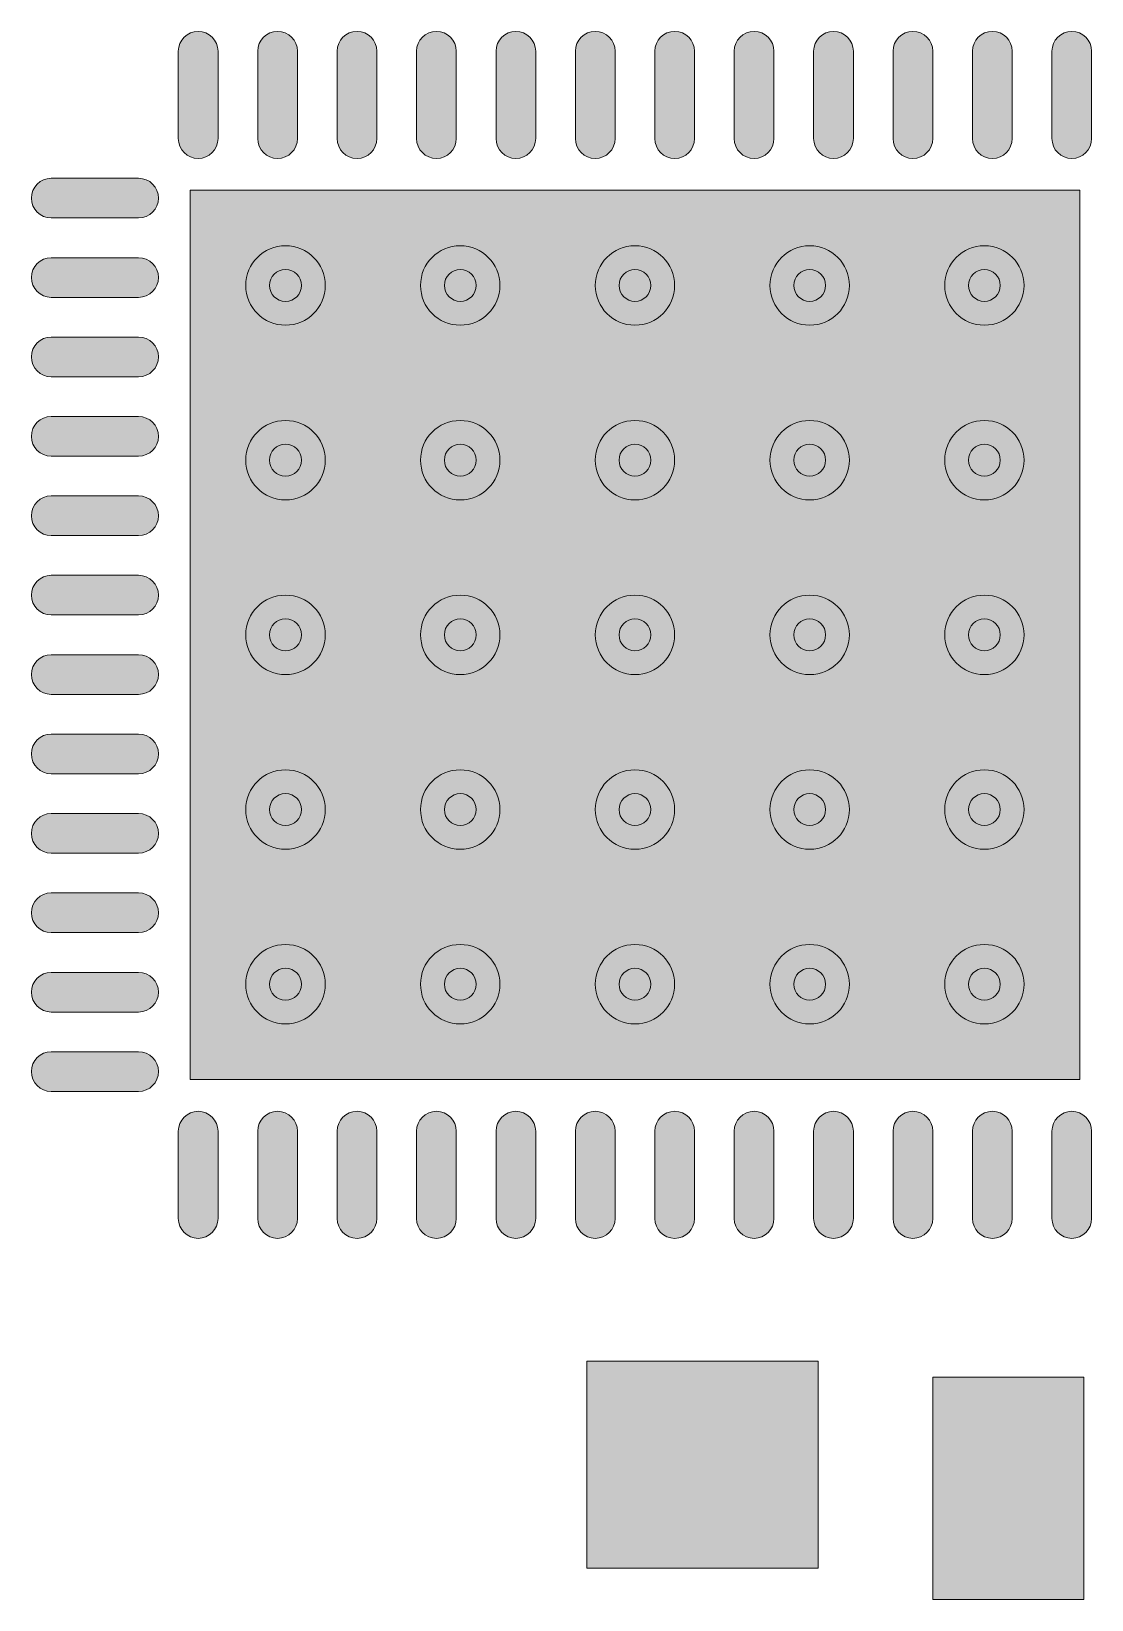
# Model space of a CAD drawing. Header units: millimetres. Extents: x 330.5 to 347.8, y 183.3 to 198.
# Drawn here: x 338.628 to 340.982, y 187.807 to 191.29 of the extents above; entities that cross this region are included whole.
import ezdxf

# ---------------------------------------------------------------- set-up
doc = ezdxf.new("R2010")
doc.units = ezdxf.units.MM
doc.header["$MEASUREMENT"] = 0
doc.layers.get('0').update_dxf_attribs({"lineweight": 0})

msp = doc.modelspace()

# ---------------------------------------------------------------- hatches: boundary and pattern name
at = {"true_color": 0x000000, "transparency": 33554687}
h = msp.add_hatch(color=18, dxfattribs=at)
edge = h.paths.add_edge_path()
edge.add_spline(control_points=[(338.954, 191.0521), (338.954, 191.0277), (338.9737, 191.008), (338.9981, 191.008), (339.0224, 191.008), (339.0422, 191.0277), (339.0422, 191.0521), (339.0422, 191.0521), (339.0422, 191.2461), (339.0422, 191.2461), (339.0422, 191.2705), (339.0224, 191.2902), (338.9981, 191.2902), (338.9737, 191.2902), (338.954, 191.2705), (338.954, 191.2461), (338.954, 191.2461), (338.954, 191.0521), (338.954, 191.0521)], knot_values=[0, 0, 0, 0, 1, 1, 1, 2, 2, 2, 3, 3, 3, 4, 4, 4, 5, 5, 5, 6, 6, 6, 6], degree=3, periodic=0)
h = msp.add_hatch(color=18, dxfattribs=at)
edge = h.paths.add_edge_path()
edge.add_spline(control_points=[(339.1304, 191.0521), (339.1304, 191.0277), (339.1501, 191.008), (339.1745, 191.008), (339.1988, 191.008), (339.2186, 191.0277), (339.2186, 191.0521), (339.2186, 191.0521), (339.2186, 191.2461), (339.2186, 191.2461), (339.2186, 191.2705), (339.1988, 191.2902), (339.1745, 191.2902), (339.1501, 191.2902), (339.1304, 191.2705), (339.1304, 191.2461), (339.1304, 191.2461), (339.1304, 191.0521), (339.1304, 191.0521)], knot_values=[0, 0, 0, 0, 1, 1, 1, 2, 2, 2, 3, 3, 3, 4, 4, 4, 5, 5, 5, 6, 6, 6, 6], degree=3, periodic=0)
h = msp.add_hatch(color=18, dxfattribs=at)
edge = h.paths.add_edge_path()
edge.add_spline(control_points=[(339.3068, 191.0521), (339.3068, 191.0277), (339.3265, 191.008), (339.3509, 191.008), (339.3752, 191.008), (339.395, 191.0277), (339.395, 191.0521), (339.395, 191.0521), (339.395, 191.2461), (339.395, 191.2461), (339.395, 191.2705), (339.3752, 191.2902), (339.3509, 191.2902), (339.3265, 191.2902), (339.3068, 191.2705), (339.3068, 191.2461), (339.3068, 191.2461), (339.3068, 191.0521), (339.3068, 191.0521)], knot_values=[0, 0, 0, 0, 1, 1, 1, 2, 2, 2, 3, 3, 3, 4, 4, 4, 5, 5, 5, 6, 6, 6, 6], degree=3, periodic=0)
h = msp.add_hatch(color=18, dxfattribs=at)
edge = h.paths.add_edge_path()
edge.add_spline(control_points=[(339.4832, 191.0521), (339.4832, 191.0277), (339.5029, 191.008), (339.5273, 191.008), (339.5516, 191.008), (339.5714, 191.0277), (339.5714, 191.0521), (339.5714, 191.0521), (339.5714, 191.2461), (339.5714, 191.2461), (339.5714, 191.2705), (339.5516, 191.2902), (339.5273, 191.2902), (339.5029, 191.2902), (339.4832, 191.2705), (339.4832, 191.2461), (339.4832, 191.2461), (339.4832, 191.0521), (339.4832, 191.0521)], knot_values=[0, 0, 0, 0, 1, 1, 1, 2, 2, 2, 3, 3, 3, 4, 4, 4, 5, 5, 5, 6, 6, 6, 6], degree=3, periodic=0)
h = msp.add_hatch(color=18, dxfattribs=at)
edge = h.paths.add_edge_path()
edge.add_spline(control_points=[(339.6596, 191.0521), (339.6596, 191.0277), (339.6793, 191.008), (339.7036, 191.008), (339.728, 191.008), (339.7477, 191.0277), (339.7477, 191.0521), (339.7477, 191.0521), (339.7477, 191.2461), (339.7477, 191.2461), (339.7477, 191.2705), (339.728, 191.2902), (339.7036, 191.2902), (339.6793, 191.2902), (339.6596, 191.2705), (339.6596, 191.2461), (339.6596, 191.2461), (339.6596, 191.0521), (339.6596, 191.0521)], knot_values=[0, 0, 0, 0, 1, 1, 1, 2, 2, 2, 3, 3, 3, 4, 4, 4, 5, 5, 5, 6, 6, 6, 6], degree=3, periodic=0)
h = msp.add_hatch(color=18, dxfattribs=at)
edge = h.paths.add_edge_path()
edge.add_spline(control_points=[(339.8359, 191.0521), (339.8359, 191.0277), (339.8557, 191.008), (339.88, 191.008), (339.9044, 191.008), (339.9241, 191.0277), (339.9241, 191.0521), (339.9241, 191.0521), (339.9241, 191.2461), (339.9241, 191.2461), (339.9241, 191.2705), (339.9044, 191.2902), (339.88, 191.2902), (339.8557, 191.2902), (339.8359, 191.2705), (339.8359, 191.2461), (339.8359, 191.2461), (339.8359, 191.0521), (339.8359, 191.0521)], knot_values=[0, 0, 0, 0, 1, 1, 1, 2, 2, 2, 3, 3, 3, 4, 4, 4, 5, 5, 5, 6, 6, 6, 6], degree=3, periodic=0)
h = msp.add_hatch(color=18, dxfattribs=at)
edge = h.paths.add_edge_path()
edge.add_spline(control_points=[(340.0123, 191.0521), (340.0123, 191.0277), (340.0321, 191.008), (340.0564, 191.008), (340.0808, 191.008), (340.1005, 191.0277), (340.1005, 191.0521), (340.1005, 191.0521), (340.1005, 191.2461), (340.1005, 191.2461), (340.1005, 191.2705), (340.0808, 191.2902), (340.0564, 191.2902), (340.0321, 191.2902), (340.0123, 191.2705), (340.0123, 191.2461), (340.0123, 191.2461), (340.0123, 191.0521), (340.0123, 191.0521)], knot_values=[0, 0, 0, 0, 1, 1, 1, 2, 2, 2, 3, 3, 3, 4, 4, 4, 5, 5, 5, 6, 6, 6, 6], degree=3, periodic=0)
h = msp.add_hatch(color=18, dxfattribs=at)
edge = h.paths.add_edge_path()
edge.add_spline(control_points=[(340.1887, 191.0521), (340.1887, 191.0277), (340.2085, 191.008), (340.2328, 191.008), (340.2572, 191.008), (340.2769, 191.0277), (340.2769, 191.0521), (340.2769, 191.0521), (340.2769, 191.2461), (340.2769, 191.2461), (340.2769, 191.2705), (340.2572, 191.2902), (340.2328, 191.2902), (340.2085, 191.2902), (340.1887, 191.2705), (340.1887, 191.2461), (340.1887, 191.2461), (340.1887, 191.0521), (340.1887, 191.0521)], knot_values=[0, 0, 0, 0, 1, 1, 1, 2, 2, 2, 3, 3, 3, 4, 4, 4, 5, 5, 5, 6, 6, 6, 6], degree=3, periodic=0)
h = msp.add_hatch(color=18, dxfattribs=at)
edge = h.paths.add_edge_path()
edge.add_spline(control_points=[(340.3651, 191.0521), (340.3651, 191.0277), (340.3848, 191.008), (340.4092, 191.008), (340.4336, 191.008), (340.4533, 191.0277), (340.4533, 191.0521), (340.4533, 191.0521), (340.4533, 191.2461), (340.4533, 191.2461), (340.4533, 191.2705), (340.4336, 191.2902), (340.4092, 191.2902), (340.3848, 191.2902), (340.3651, 191.2705), (340.3651, 191.2461), (340.3651, 191.2461), (340.3651, 191.0521), (340.3651, 191.0521)], knot_values=[0, 0, 0, 0, 1, 1, 1, 2, 2, 2, 3, 3, 3, 4, 4, 4, 5, 5, 5, 6, 6, 6, 6], degree=3, periodic=0)
h = msp.add_hatch(color=18, dxfattribs=at)
edge = h.paths.add_edge_path()
edge.add_spline(control_points=[(340.5415, 191.0521), (340.5415, 191.0277), (340.5612, 191.008), (340.5856, 191.008), (340.6099, 191.008), (340.6297, 191.0277), (340.6297, 191.0521), (340.6297, 191.0521), (340.6297, 191.2461), (340.6297, 191.2461), (340.6297, 191.2705), (340.6099, 191.2902), (340.5856, 191.2902), (340.5612, 191.2902), (340.5415, 191.2705), (340.5415, 191.2461), (340.5415, 191.2461), (340.5415, 191.0521), (340.5415, 191.0521)], knot_values=[0, 0, 0, 0, 1, 1, 1, 2, 2, 2, 3, 3, 3, 4, 4, 4, 5, 5, 5, 6, 6, 6, 6], degree=3, periodic=0)
h = msp.add_hatch(color=18, dxfattribs=at)
edge = h.paths.add_edge_path()
edge.add_spline(control_points=[(340.7179, 191.0521), (340.7179, 191.0277), (340.7376, 191.008), (340.762, 191.008), (340.7863, 191.008), (340.8061, 191.0277), (340.8061, 191.0521), (340.8061, 191.0521), (340.8061, 191.2461), (340.8061, 191.2461), (340.8061, 191.2705), (340.7863, 191.2902), (340.762, 191.2902), (340.7376, 191.2902), (340.7179, 191.2705), (340.7179, 191.2461), (340.7179, 191.2461), (340.7179, 191.0521), (340.7179, 191.0521)], knot_values=[0, 0, 0, 0, 1, 1, 1, 2, 2, 2, 3, 3, 3, 4, 4, 4, 5, 5, 5, 6, 6, 6, 6], degree=3, periodic=0)
h = msp.add_hatch(color=18, dxfattribs=at)
edge = h.paths.add_edge_path()
edge.add_spline(control_points=[(340.8943, 191.0521), (340.8943, 191.0277), (340.914, 191.008), (340.9384, 191.008), (340.9627, 191.008), (340.9825, 191.0277), (340.9825, 191.0521), (340.9825, 191.0521), (340.9825, 191.2461), (340.9825, 191.2461), (340.9825, 191.2705), (340.9627, 191.2902), (340.9384, 191.2902), (340.914, 191.2902), (340.8943, 191.2705), (340.8943, 191.2461), (340.8943, 191.2461), (340.8943, 191.0521), (340.8943, 191.0521)], knot_values=[0, 0, 0, 0, 1, 1, 1, 2, 2, 2, 3, 3, 3, 4, 4, 4, 5, 5, 5, 6, 6, 6, 6], degree=3, periodic=0)
h = msp.add_hatch(color=18, dxfattribs=at)
edge = h.paths.add_edge_path()
edge.add_spline(control_points=[(338.8658, 190.8757), (338.8902, 190.8757), (338.9099, 190.8955), (338.9099, 190.9198), (338.9099, 190.9442), (338.8902, 190.9639), (338.8658, 190.9639), (338.8658, 190.9639), (338.6718, 190.9639), (338.6718, 190.9639), (338.6474, 190.9639), (338.6277, 190.9442), (338.6277, 190.9198), (338.6277, 190.8955), (338.6474, 190.8757), (338.6718, 190.8757), (338.6718, 190.8757), (338.8658, 190.8757), (338.8658, 190.8757)], knot_values=[0, 0, 0, 0, 1, 1, 1, 2, 2, 2, 3, 3, 3, 4, 4, 4, 5, 5, 5, 6, 6, 6, 6], degree=3, periodic=0)
for points in [[(338.9805, 190.9374), (340.956, 190.9374), (340.956, 188.9619), (338.9805, 188.9619)], [(340.375, 188.3365), (340.375, 187.8763), (339.8613, 187.8763), (339.8613, 188.3365)], [(340.9648, 187.8065), (340.6297, 187.8065), (340.6297, 188.3004), (340.9648, 188.3004)]]:
    msp.add_hatch(color=18, dxfattribs=at).paths.add_polyline_path(points)
h = msp.add_hatch(color=18, dxfattribs=at)
edge = h.paths.add_edge_path()
edge.add_arc((339.1921, 190.7258), 0.0882, 0, 360)
h = msp.add_hatch(color=18, dxfattribs=at)
edge = h.paths.add_edge_path()
edge.add_arc((339.5802, 190.7258), 0.0882, 0, 360)
h = msp.add_hatch(color=18, dxfattribs=at)
edge = h.paths.add_edge_path()
edge.add_arc((339.9682, 190.7258), 0.0882, 0, 360)
h = msp.add_hatch(color=18, dxfattribs=at)
edge = h.paths.add_edge_path()
edge.add_arc((340.3563, 190.7258), 0.0882, 0, 360)
h = msp.add_hatch(color=18, dxfattribs=at)
edge = h.paths.add_edge_path()
edge.add_arc((340.7443, 190.7258), 0.0882, 0, 360)
h = msp.add_hatch(color=18, dxfattribs=at)
edge = h.paths.add_edge_path()
edge.add_spline(control_points=[(338.8658, 190.6993), (338.8902, 190.6993), (338.9099, 190.7191), (338.9099, 190.7434), (338.9099, 190.7678), (338.8902, 190.7875), (338.8658, 190.7875), (338.8658, 190.7875), (338.6718, 190.7875), (338.6718, 190.7875), (338.6474, 190.7875), (338.6277, 190.7678), (338.6277, 190.7434), (338.6277, 190.7191), (338.6474, 190.6993), (338.6718, 190.6993), (338.6718, 190.6993), (338.8658, 190.6993), (338.8658, 190.6993)], knot_values=[0, 0, 0, 0, 1, 1, 1, 2, 2, 2, 3, 3, 3, 4, 4, 4, 5, 5, 5, 6, 6, 6, 6], degree=3, periodic=0)
h = msp.add_hatch(color=18, dxfattribs=at)
edge = h.paths.add_edge_path()
edge.add_arc((339.1921, 190.7258), 0.0353, 0, 360)
h = msp.add_hatch(color=18, dxfattribs=at)
edge = h.paths.add_edge_path()
edge.add_arc((339.5802, 190.7258), 0.0353, 0, 360)
h = msp.add_hatch(color=18, dxfattribs=at)
edge = h.paths.add_edge_path()
edge.add_arc((339.9682, 190.7258), 0.0353, 0, 360)
h = msp.add_hatch(color=18, dxfattribs=at)
edge = h.paths.add_edge_path()
edge.add_arc((340.3563, 190.7258), 0.0353, 0, 360)
h = msp.add_hatch(color=18, dxfattribs=at)
edge = h.paths.add_edge_path()
edge.add_arc((340.7443, 190.7258), 0.0353, 0, 360)
h = msp.add_hatch(color=18, dxfattribs=at)
edge = h.paths.add_edge_path()
edge.add_spline(control_points=[(338.8658, 190.5229), (338.8902, 190.5229), (338.9099, 190.5427), (338.9099, 190.567), (338.9099, 190.5914), (338.8902, 190.6111), (338.8658, 190.6111), (338.8658, 190.6111), (338.6718, 190.6111), (338.6718, 190.6111), (338.6474, 190.6111), (338.6277, 190.5914), (338.6277, 190.567), (338.6277, 190.5427), (338.6474, 190.5229), (338.6718, 190.5229), (338.6718, 190.5229), (338.8658, 190.5229), (338.8658, 190.5229)], knot_values=[0, 0, 0, 0, 1, 1, 1, 2, 2, 2, 3, 3, 3, 4, 4, 4, 5, 5, 5, 6, 6, 6, 6], degree=3, periodic=0)
h = msp.add_hatch(color=18, dxfattribs=at)
edge = h.paths.add_edge_path()
edge.add_spline(control_points=[(338.8658, 190.3465), (338.8902, 190.3465), (338.9099, 190.3663), (338.9099, 190.3906), (338.9099, 190.415), (338.8902, 190.4347), (338.8658, 190.4347), (338.8658, 190.4347), (338.6718, 190.4347), (338.6718, 190.4347), (338.6474, 190.4347), (338.6277, 190.415), (338.6277, 190.3906), (338.6277, 190.3663), (338.6474, 190.3465), (338.6718, 190.3465), (338.6718, 190.3465), (338.8658, 190.3465), (338.8658, 190.3465)], knot_values=[0, 0, 0, 0, 1, 1, 1, 2, 2, 2, 3, 3, 3, 4, 4, 4, 5, 5, 5, 6, 6, 6, 6], degree=3, periodic=0)
h = msp.add_hatch(color=18, dxfattribs=at)
edge = h.paths.add_edge_path()
edge.add_arc((339.1921, 190.3377), 0.0882, 0, 360)
h = msp.add_hatch(color=18, dxfattribs=at)
edge = h.paths.add_edge_path()
edge.add_arc((339.5802, 190.3377), 0.0882, 0, 360)
h = msp.add_hatch(color=18, dxfattribs=at)
edge = h.paths.add_edge_path()
edge.add_arc((339.9682, 190.3377), 0.0882, 0, 360)
h = msp.add_hatch(color=18, dxfattribs=at)
edge = h.paths.add_edge_path()
edge.add_arc((340.3563, 190.3377), 0.0882, 0, 360)
h = msp.add_hatch(color=18, dxfattribs=at)
edge = h.paths.add_edge_path()
edge.add_arc((340.7443, 190.3377), 0.0882, 0, 360)
h = msp.add_hatch(color=18, dxfattribs=at)
edge = h.paths.add_edge_path()
edge.add_arc((339.1921, 190.3377), 0.0353, 0, 360)
h = msp.add_hatch(color=18, dxfattribs=at)
edge = h.paths.add_edge_path()
edge.add_arc((339.5802, 190.3377), 0.0353, 0, 360)
h = msp.add_hatch(color=18, dxfattribs=at)
edge = h.paths.add_edge_path()
edge.add_arc((339.9682, 190.3377), 0.0353, 0, 360)
h = msp.add_hatch(color=18, dxfattribs=at)
edge = h.paths.add_edge_path()
edge.add_arc((340.3563, 190.3377), 0.0353, 0, 360)
h = msp.add_hatch(color=18, dxfattribs=at)
edge = h.paths.add_edge_path()
edge.add_arc((340.7443, 190.3377), 0.0353, 0, 360)
h = msp.add_hatch(color=18, dxfattribs=at)
edge = h.paths.add_edge_path()
edge.add_spline(control_points=[(338.8658, 190.1702), (338.8902, 190.1702), (338.9099, 190.1899), (338.9099, 190.2143), (338.9099, 190.2386), (338.8902, 190.2583), (338.8658, 190.2583), (338.8658, 190.2583), (338.6718, 190.2583), (338.6718, 190.2583), (338.6474, 190.2583), (338.6277, 190.2386), (338.6277, 190.2143), (338.6277, 190.1899), (338.6474, 190.1702), (338.6718, 190.1702), (338.6718, 190.1702), (338.8658, 190.1702), (338.8658, 190.1702)], knot_values=[0, 0, 0, 0, 1, 1, 1, 2, 2, 2, 3, 3, 3, 4, 4, 4, 5, 5, 5, 6, 6, 6, 6], degree=3, periodic=0)
h = msp.add_hatch(color=18, dxfattribs=at)
edge = h.paths.add_edge_path()
edge.add_spline(control_points=[(338.8658, 189.9938), (338.8902, 189.9938), (338.9099, 190.0135), (338.9099, 190.0379), (338.9099, 190.0622), (338.8902, 190.082), (338.8658, 190.082), (338.8658, 190.082), (338.6718, 190.082), (338.6718, 190.082), (338.6474, 190.082), (338.6277, 190.0622), (338.6277, 190.0379), (338.6277, 190.0135), (338.6474, 189.9938), (338.6718, 189.9938), (338.6718, 189.9938), (338.8658, 189.9938), (338.8658, 189.9938)], knot_values=[0, 0, 0, 0, 1, 1, 1, 2, 2, 2, 3, 3, 3, 4, 4, 4, 5, 5, 5, 6, 6, 6, 6], degree=3, periodic=0)
h = msp.add_hatch(color=18, dxfattribs=at)
edge = h.paths.add_edge_path()
edge.add_arc((339.1921, 189.9497), 0.0882, 0, 360)
h = msp.add_hatch(color=18, dxfattribs=at)
edge = h.paths.add_edge_path()
edge.add_arc((339.5802, 189.9497), 0.0882, 0, 360)
h = msp.add_hatch(color=18, dxfattribs=at)
edge = h.paths.add_edge_path()
edge.add_arc((339.9682, 189.9497), 0.0882, 0, 360)
h = msp.add_hatch(color=18, dxfattribs=at)
edge = h.paths.add_edge_path()
edge.add_arc((340.3563, 189.9497), 0.0882, 0, 360)
h = msp.add_hatch(color=18, dxfattribs=at)
edge = h.paths.add_edge_path()
edge.add_arc((340.7443, 189.9497), 0.0882, 0, 360)
h = msp.add_hatch(color=18, dxfattribs=at)
edge = h.paths.add_edge_path()
edge.add_arc((339.1921, 189.9497), 0.0353, 0, 360)
h = msp.add_hatch(color=18, dxfattribs=at)
edge = h.paths.add_edge_path()
edge.add_arc((339.5802, 189.9497), 0.0353, 0, 360)
h = msp.add_hatch(color=18, dxfattribs=at)
edge = h.paths.add_edge_path()
edge.add_arc((339.9682, 189.9497), 0.0353, 0, 360)
h = msp.add_hatch(color=18, dxfattribs=at)
edge = h.paths.add_edge_path()
edge.add_arc((340.3563, 189.9497), 0.0353, 0, 360)
h = msp.add_hatch(color=18, dxfattribs=at)
edge = h.paths.add_edge_path()
edge.add_arc((340.7443, 189.9497), 0.0353, 0, 360)
h = msp.add_hatch(color=18, dxfattribs=at)
edge = h.paths.add_edge_path()
edge.add_spline(control_points=[(338.8658, 189.8174), (338.8902, 189.8174), (338.9099, 189.8371), (338.9099, 189.8615), (338.9099, 189.8858), (338.8902, 189.9056), (338.8658, 189.9056), (338.8658, 189.9056), (338.6718, 189.9056), (338.6718, 189.9056), (338.6474, 189.9056), (338.6277, 189.8858), (338.6277, 189.8615), (338.6277, 189.8371), (338.6474, 189.8174), (338.6718, 189.8174), (338.6718, 189.8174), (338.8658, 189.8174), (338.8658, 189.8174)], knot_values=[0, 0, 0, 0, 1, 1, 1, 2, 2, 2, 3, 3, 3, 4, 4, 4, 5, 5, 5, 6, 6, 6, 6], degree=3, periodic=0)
h = msp.add_hatch(color=18, dxfattribs=at)
edge = h.paths.add_edge_path()
edge.add_spline(control_points=[(338.8658, 189.641), (338.8902, 189.641), (338.9099, 189.6607), (338.9099, 189.6851), (338.9099, 189.7094), (338.8902, 189.7292), (338.8658, 189.7292), (338.8658, 189.7292), (338.6718, 189.7292), (338.6718, 189.7292), (338.6474, 189.7292), (338.6277, 189.7094), (338.6277, 189.6851), (338.6277, 189.6607), (338.6474, 189.641), (338.6718, 189.641), (338.6718, 189.641), (338.8658, 189.641), (338.8658, 189.641)], knot_values=[0, 0, 0, 0, 1, 1, 1, 2, 2, 2, 3, 3, 3, 4, 4, 4, 5, 5, 5, 6, 6, 6, 6], degree=3, periodic=0)
h = msp.add_hatch(color=18, dxfattribs=at)
edge = h.paths.add_edge_path()
edge.add_arc((339.1921, 189.5616), 0.0882, 0, 360)
h = msp.add_hatch(color=18, dxfattribs=at)
edge = h.paths.add_edge_path()
edge.add_arc((339.5802, 189.5616), 0.0882, 0, 360)
h = msp.add_hatch(color=18, dxfattribs=at)
edge = h.paths.add_edge_path()
edge.add_arc((339.9682, 189.5616), 0.0882, 0, 360)
h = msp.add_hatch(color=18, dxfattribs=at)
edge = h.paths.add_edge_path()
edge.add_arc((340.3563, 189.5616), 0.0882, 0, 360)
h = msp.add_hatch(color=18, dxfattribs=at)
edge = h.paths.add_edge_path()
edge.add_arc((340.7443, 189.5616), 0.0882, 0, 360)
h = msp.add_hatch(color=18, dxfattribs=at)
edge = h.paths.add_edge_path()
edge.add_arc((339.1921, 189.5616), 0.0353, 0, 360)
h = msp.add_hatch(color=18, dxfattribs=at)
edge = h.paths.add_edge_path()
edge.add_arc((339.5802, 189.5616), 0.0353, 0, 360)
h = msp.add_hatch(color=18, dxfattribs=at)
edge = h.paths.add_edge_path()
edge.add_arc((339.9682, 189.5616), 0.0353, 0, 360)
h = msp.add_hatch(color=18, dxfattribs=at)
edge = h.paths.add_edge_path()
edge.add_arc((340.3563, 189.5616), 0.0353, 0, 360)
h = msp.add_hatch(color=18, dxfattribs=at)
edge = h.paths.add_edge_path()
edge.add_arc((340.7443, 189.5616), 0.0353, 0, 360)
h = msp.add_hatch(color=18, dxfattribs=at)
edge = h.paths.add_edge_path()
edge.add_spline(control_points=[(338.8658, 189.4646), (338.8902, 189.4646), (338.9099, 189.4843), (338.9099, 189.5087), (338.9099, 189.533), (338.8902, 189.5528), (338.8658, 189.5528), (338.8658, 189.5528), (338.6718, 189.5528), (338.6718, 189.5528), (338.6474, 189.5528), (338.6277, 189.533), (338.6277, 189.5087), (338.6277, 189.4843), (338.6474, 189.4646), (338.6718, 189.4646), (338.6718, 189.4646), (338.8658, 189.4646), (338.8658, 189.4646)], knot_values=[0, 0, 0, 0, 1, 1, 1, 2, 2, 2, 3, 3, 3, 4, 4, 4, 5, 5, 5, 6, 6, 6, 6], degree=3, periodic=0)
h = msp.add_hatch(color=18, dxfattribs=at)
edge = h.paths.add_edge_path()
edge.add_spline(control_points=[(338.8658, 189.2882), (338.8902, 189.2882), (338.9099, 189.308), (338.9099, 189.3323), (338.9099, 189.3567), (338.8902, 189.3764), (338.8658, 189.3764), (338.8658, 189.3764), (338.6718, 189.3764), (338.6718, 189.3764), (338.6474, 189.3764), (338.6277, 189.3567), (338.6277, 189.3323), (338.6277, 189.308), (338.6474, 189.2882), (338.6718, 189.2882), (338.6718, 189.2882), (338.8658, 189.2882), (338.8658, 189.2882)], knot_values=[0, 0, 0, 0, 1, 1, 1, 2, 2, 2, 3, 3, 3, 4, 4, 4, 5, 5, 5, 6, 6, 6, 6], degree=3, periodic=0)
h = msp.add_hatch(color=18, dxfattribs=at)
edge = h.paths.add_edge_path()
edge.add_arc((339.1921, 189.1736), 0.0882, 0, 360)
h = msp.add_hatch(color=18, dxfattribs=at)
edge = h.paths.add_edge_path()
edge.add_arc((339.5802, 189.1736), 0.0882, 0, 360)
h = msp.add_hatch(color=18, dxfattribs=at)
edge = h.paths.add_edge_path()
edge.add_arc((339.9682, 189.1736), 0.0882, 0, 360)
h = msp.add_hatch(color=18, dxfattribs=at)
edge = h.paths.add_edge_path()
edge.add_arc((340.3563, 189.1736), 0.0882, 0, 360)
h = msp.add_hatch(color=18, dxfattribs=at)
edge = h.paths.add_edge_path()
edge.add_arc((340.7443, 189.1736), 0.0882, 0, 360)
h = msp.add_hatch(color=18, dxfattribs=at)
edge = h.paths.add_edge_path()
edge.add_spline(control_points=[(338.8658, 189.1118), (338.8902, 189.1118), (338.9099, 189.1316), (338.9099, 189.1559), (338.9099, 189.1803), (338.8902, 189.2), (338.8658, 189.2), (338.8658, 189.2), (338.6718, 189.2), (338.6718, 189.2), (338.6474, 189.2), (338.6277, 189.1803), (338.6277, 189.1559), (338.6277, 189.1316), (338.6474, 189.1118), (338.6718, 189.1118), (338.6718, 189.1118), (338.8658, 189.1118), (338.8658, 189.1118)], knot_values=[0, 0, 0, 0, 1, 1, 1, 2, 2, 2, 3, 3, 3, 4, 4, 4, 5, 5, 5, 6, 6, 6, 6], degree=3, periodic=0)
h = msp.add_hatch(color=18, dxfattribs=at)
edge = h.paths.add_edge_path()
edge.add_arc((339.1921, 189.1736), 0.0353, 0, 360)
h = msp.add_hatch(color=18, dxfattribs=at)
edge = h.paths.add_edge_path()
edge.add_arc((339.5802, 189.1736), 0.0353, 0, 360)
h = msp.add_hatch(color=18, dxfattribs=at)
edge = h.paths.add_edge_path()
edge.add_arc((339.9682, 189.1736), 0.0353, 0, 360)
h = msp.add_hatch(color=18, dxfattribs=at)
edge = h.paths.add_edge_path()
edge.add_arc((340.3563, 189.1736), 0.0353, 0, 360)
h = msp.add_hatch(color=18, dxfattribs=at)
edge = h.paths.add_edge_path()
edge.add_arc((340.7443, 189.1736), 0.0353, 0, 360)
h = msp.add_hatch(color=18, dxfattribs=at)
edge = h.paths.add_edge_path()
edge.add_spline(control_points=[(338.8658, 188.9354), (338.8902, 188.9354), (338.9099, 188.9552), (338.9099, 188.9795), (338.9099, 189.0039), (338.8902, 189.0236), (338.8658, 189.0236), (338.8658, 189.0236), (338.6718, 189.0236), (338.6718, 189.0236), (338.6474, 189.0236), (338.6277, 189.0039), (338.6277, 188.9795), (338.6277, 188.9552), (338.6474, 188.9354), (338.6718, 188.9354), (338.6718, 188.9354), (338.8658, 188.9354), (338.8658, 188.9354)], knot_values=[0, 0, 0, 0, 1, 1, 1, 2, 2, 2, 3, 3, 3, 4, 4, 4, 5, 5, 5, 6, 6, 6, 6], degree=3, periodic=0)
h = msp.add_hatch(color=18, dxfattribs=at)
edge = h.paths.add_edge_path()
edge.add_spline(control_points=[(338.954, 188.6532), (338.954, 188.6289), (338.9737, 188.6091), (338.9981, 188.6091), (339.0224, 188.6091), (339.0422, 188.6289), (339.0422, 188.6532), (339.0422, 188.6532), (339.0422, 188.8472), (339.0422, 188.8472), (339.0422, 188.8716), (339.0224, 188.8913), (338.9981, 188.8913), (338.9737, 188.8913), (338.954, 188.8716), (338.954, 188.8472), (338.954, 188.8472), (338.954, 188.6532), (338.954, 188.6532)], knot_values=[0, 0, 0, 0, 1, 1, 1, 2, 2, 2, 3, 3, 3, 4, 4, 4, 5, 5, 5, 6, 6, 6, 6], degree=3, periodic=0)
h = msp.add_hatch(color=18, dxfattribs=at)
edge = h.paths.add_edge_path()
edge.add_spline(control_points=[(339.1304, 188.6532), (339.1304, 188.6289), (339.1501, 188.6091), (339.1745, 188.6091), (339.1988, 188.6091), (339.2186, 188.6289), (339.2186, 188.6532), (339.2186, 188.6532), (339.2186, 188.8472), (339.2186, 188.8472), (339.2186, 188.8716), (339.1988, 188.8913), (339.1745, 188.8913), (339.1501, 188.8913), (339.1304, 188.8716), (339.1304, 188.8472), (339.1304, 188.8472), (339.1304, 188.6532), (339.1304, 188.6532)], knot_values=[0, 0, 0, 0, 1, 1, 1, 2, 2, 2, 3, 3, 3, 4, 4, 4, 5, 5, 5, 6, 6, 6, 6], degree=3, periodic=0)
h = msp.add_hatch(color=18, dxfattribs=at)
edge = h.paths.add_edge_path()
edge.add_spline(control_points=[(339.3068, 188.6532), (339.3068, 188.6289), (339.3265, 188.6091), (339.3509, 188.6091), (339.3752, 188.6091), (339.395, 188.6289), (339.395, 188.6532), (339.395, 188.6532), (339.395, 188.8472), (339.395, 188.8472), (339.395, 188.8716), (339.3752, 188.8913), (339.3509, 188.8913), (339.3265, 188.8913), (339.3068, 188.8716), (339.3068, 188.8472), (339.3068, 188.8472), (339.3068, 188.6532), (339.3068, 188.6532)], knot_values=[0, 0, 0, 0, 1, 1, 1, 2, 2, 2, 3, 3, 3, 4, 4, 4, 5, 5, 5, 6, 6, 6, 6], degree=3, periodic=0)
h = msp.add_hatch(color=18, dxfattribs=at)
edge = h.paths.add_edge_path()
edge.add_spline(control_points=[(339.4832, 188.6532), (339.4832, 188.6289), (339.5029, 188.6091), (339.5273, 188.6091), (339.5516, 188.6091), (339.5714, 188.6289), (339.5714, 188.6532), (339.5714, 188.6532), (339.5714, 188.8472), (339.5714, 188.8472), (339.5714, 188.8716), (339.5516, 188.8913), (339.5273, 188.8913), (339.5029, 188.8913), (339.4832, 188.8716), (339.4832, 188.8472), (339.4832, 188.8472), (339.4832, 188.6532), (339.4832, 188.6532)], knot_values=[0, 0, 0, 0, 1, 1, 1, 2, 2, 2, 3, 3, 3, 4, 4, 4, 5, 5, 5, 6, 6, 6, 6], degree=3, periodic=0)
h = msp.add_hatch(color=18, dxfattribs=at)
edge = h.paths.add_edge_path()
edge.add_spline(control_points=[(339.6596, 188.6532), (339.6596, 188.6289), (339.6793, 188.6091), (339.7036, 188.6091), (339.728, 188.6091), (339.7477, 188.6289), (339.7477, 188.6532), (339.7477, 188.6532), (339.7477, 188.8472), (339.7477, 188.8472), (339.7477, 188.8716), (339.728, 188.8913), (339.7036, 188.8913), (339.6793, 188.8913), (339.6596, 188.8716), (339.6596, 188.8472), (339.6596, 188.8472), (339.6596, 188.6532), (339.6596, 188.6532)], knot_values=[0, 0, 0, 0, 1, 1, 1, 2, 2, 2, 3, 3, 3, 4, 4, 4, 5, 5, 5, 6, 6, 6, 6], degree=3, periodic=0)
h = msp.add_hatch(color=18, dxfattribs=at)
edge = h.paths.add_edge_path()
edge.add_spline(control_points=[(339.8359, 188.6532), (339.8359, 188.6289), (339.8557, 188.6091), (339.88, 188.6091), (339.9044, 188.6091), (339.9241, 188.6289), (339.9241, 188.6532), (339.9241, 188.6532), (339.9241, 188.8472), (339.9241, 188.8472), (339.9241, 188.8716), (339.9044, 188.8913), (339.88, 188.8913), (339.8557, 188.8913), (339.8359, 188.8716), (339.8359, 188.8472), (339.8359, 188.8472), (339.8359, 188.6532), (339.8359, 188.6532)], knot_values=[0, 0, 0, 0, 1, 1, 1, 2, 2, 2, 3, 3, 3, 4, 4, 4, 5, 5, 5, 6, 6, 6, 6], degree=3, periodic=0)
h = msp.add_hatch(color=18, dxfattribs=at)
edge = h.paths.add_edge_path()
edge.add_spline(control_points=[(340.0123, 188.6532), (340.0123, 188.6289), (340.0321, 188.6091), (340.0564, 188.6091), (340.0808, 188.6091), (340.1005, 188.6289), (340.1005, 188.6532), (340.1005, 188.6532), (340.1005, 188.8472), (340.1005, 188.8472), (340.1005, 188.8716), (340.0808, 188.8913), (340.0564, 188.8913), (340.0321, 188.8913), (340.0123, 188.8716), (340.0123, 188.8472), (340.0123, 188.8472), (340.0123, 188.6532), (340.0123, 188.6532)], knot_values=[0, 0, 0, 0, 1, 1, 1, 2, 2, 2, 3, 3, 3, 4, 4, 4, 5, 5, 5, 6, 6, 6, 6], degree=3, periodic=0)
h = msp.add_hatch(color=18, dxfattribs=at)
edge = h.paths.add_edge_path()
edge.add_spline(control_points=[(340.1887, 188.6532), (340.1887, 188.6289), (340.2085, 188.6091), (340.2328, 188.6091), (340.2572, 188.6091), (340.2769, 188.6289), (340.2769, 188.6532), (340.2769, 188.6532), (340.2769, 188.8472), (340.2769, 188.8472), (340.2769, 188.8716), (340.2572, 188.8913), (340.2328, 188.8913), (340.2085, 188.8913), (340.1887, 188.8716), (340.1887, 188.8472), (340.1887, 188.8472), (340.1887, 188.6532), (340.1887, 188.6532)], knot_values=[0, 0, 0, 0, 1, 1, 1, 2, 2, 2, 3, 3, 3, 4, 4, 4, 5, 5, 5, 6, 6, 6, 6], degree=3, periodic=0)
h = msp.add_hatch(color=18, dxfattribs=at)
edge = h.paths.add_edge_path()
edge.add_spline(control_points=[(340.3651, 188.6532), (340.3651, 188.6289), (340.3848, 188.6091), (340.4092, 188.6091), (340.4336, 188.6091), (340.4533, 188.6289), (340.4533, 188.6532), (340.4533, 188.6532), (340.4533, 188.8472), (340.4533, 188.8472), (340.4533, 188.8716), (340.4336, 188.8913), (340.4092, 188.8913), (340.3848, 188.8913), (340.3651, 188.8716), (340.3651, 188.8472), (340.3651, 188.8472), (340.3651, 188.6532), (340.3651, 188.6532)], knot_values=[0, 0, 0, 0, 1, 1, 1, 2, 2, 2, 3, 3, 3, 4, 4, 4, 5, 5, 5, 6, 6, 6, 6], degree=3, periodic=0)
h = msp.add_hatch(color=18, dxfattribs=at)
edge = h.paths.add_edge_path()
edge.add_spline(control_points=[(340.5415, 188.6532), (340.5415, 188.6289), (340.5612, 188.6091), (340.5856, 188.6091), (340.6099, 188.6091), (340.6297, 188.6289), (340.6297, 188.6532), (340.6297, 188.6532), (340.6297, 188.8472), (340.6297, 188.8472), (340.6297, 188.8716), (340.6099, 188.8913), (340.5856, 188.8913), (340.5612, 188.8913), (340.5415, 188.8716), (340.5415, 188.8472), (340.5415, 188.8472), (340.5415, 188.6532), (340.5415, 188.6532)], knot_values=[0, 0, 0, 0, 1, 1, 1, 2, 2, 2, 3, 3, 3, 4, 4, 4, 5, 5, 5, 6, 6, 6, 6], degree=3, periodic=0)
h = msp.add_hatch(color=18, dxfattribs=at)
edge = h.paths.add_edge_path()
edge.add_spline(control_points=[(340.7179, 188.6532), (340.7179, 188.6289), (340.7376, 188.6091), (340.762, 188.6091), (340.7863, 188.6091), (340.8061, 188.6289), (340.8061, 188.6532), (340.8061, 188.6532), (340.8061, 188.8472), (340.8061, 188.8472), (340.8061, 188.8716), (340.7863, 188.8913), (340.762, 188.8913), (340.7376, 188.8913), (340.7179, 188.8716), (340.7179, 188.8472), (340.7179, 188.8472), (340.7179, 188.6532), (340.7179, 188.6532)], knot_values=[0, 0, 0, 0, 1, 1, 1, 2, 2, 2, 3, 3, 3, 4, 4, 4, 5, 5, 5, 6, 6, 6, 6], degree=3, periodic=0)
h = msp.add_hatch(color=18, dxfattribs=at)
edge = h.paths.add_edge_path()
edge.add_spline(control_points=[(340.8943, 188.6532), (340.8943, 188.6289), (340.914, 188.6091), (340.9384, 188.6091), (340.9627, 188.6091), (340.9825, 188.6289), (340.9825, 188.6532), (340.9825, 188.6532), (340.9825, 188.8472), (340.9825, 188.8472), (340.9825, 188.8716), (340.9627, 188.8913), (340.9384, 188.8913), (340.914, 188.8913), (340.8943, 188.8716), (340.8943, 188.8472), (340.8943, 188.8472), (340.8943, 188.6532), (340.8943, 188.6532)], knot_values=[0, 0, 0, 0, 1, 1, 1, 2, 2, 2, 3, 3, 3, 4, 4, 4, 5, 5, 5, 6, 6, 6, 6], degree=3, periodic=0)

# ---------------------------------------------------------------- linework, layer by layer
for points in [[(338.9805, 190.9374), (340.956, 190.9374), (340.956, 188.9619), (338.9805, 188.9619)], [(340.375, 188.3365), (340.375, 187.8763), (339.8613, 187.8763), (339.8613, 188.3365)], [(340.9648, 187.8065), (340.6297, 187.8065), (340.6297, 188.3004), (340.9648, 188.3004)]]:
    msp.add_lwpolyline(points, close=True)
for centre, radius in [((339.1921, 190.7258), 0.0882), ((339.5802, 190.7258), 0.0882), ((339.9682, 190.7258), 0.0882), ((340.3563, 190.7258), 0.0882), ((340.7443, 190.7258), 0.0882), ((339.1921, 190.7258), 0.0353), ((339.5802, 190.7258), 0.0353), ((339.9682, 190.7258), 0.0353), ((340.3563, 190.7258), 0.0353), ((340.7443, 190.7258), 0.0353), ((339.1921, 190.3377), 0.0882), ((339.5802, 190.3377), 0.0882), ((339.9682, 190.3377), 0.0882), ((340.3563, 190.3377), 0.0882), ((340.7443, 190.3377), 0.0882), ((339.1921, 190.3377), 0.0353), ((339.5802, 190.3377), 0.0353), ((339.9682, 190.3377), 0.0353), ((340.3563, 190.3377), 0.0353), ((340.7443, 190.3377), 0.0353), ((339.1921, 189.9497), 0.0882), ((339.5802, 189.9497), 0.0882), ((339.9682, 189.9497), 0.0882), ((340.3563, 189.9497), 0.0882), ((340.7443, 189.9497), 0.0882), ((339.1921, 189.9497), 0.0353), ((339.5802, 189.9497), 0.0353), ((339.9682, 189.9497), 0.0353), ((340.3563, 189.9497), 0.0353), ((340.7443, 189.9497), 0.0353), ((339.1921, 189.5616), 0.0882), ((339.5802, 189.5616), 0.0882), ((339.9682, 189.5616), 0.0882), ((340.3563, 189.5616), 0.0882), ((340.7443, 189.5616), 0.0882), ((339.1921, 189.5616), 0.0353), ((339.5802, 189.5616), 0.0353), ((339.9682, 189.5616), 0.0353), ((340.3563, 189.5616), 0.0353), ((340.7443, 189.5616), 0.0353), ((339.1921, 189.1736), 0.0882), ((339.5802, 189.1736), 0.0882), ((339.9682, 189.1736), 0.0882), ((340.3563, 189.1736), 0.0882), ((340.7443, 189.1736), 0.0882), ((339.1921, 189.1736), 0.0353), ((339.5802, 189.1736), 0.0353), ((339.9682, 189.1736), 0.0353), ((340.3563, 189.1736), 0.0353), ((340.7443, 189.1736), 0.0353)]:
    msp.add_circle(centre, radius)
for points in [[(338.954, 191.0521), (338.954, 191.0277), (338.9737, 191.008), (338.9981, 191.008), (339.0224, 191.008), (339.0422, 191.0277), (339.0422, 191.0521), (339.0422, 191.0521), (339.0422, 191.2461), (339.0422, 191.2461), (339.0422, 191.2705), (339.0224, 191.2902), (338.9981, 191.2902), (338.9737, 191.2902), (338.954, 191.2705), (338.954, 191.2461), (338.954, 191.2461), (338.954, 191.0521), (338.954, 191.0521)], [(339.1304, 191.0521), (339.1304, 191.0277), (339.1501, 191.008), (339.1745, 191.008), (339.1988, 191.008), (339.2186, 191.0277), (339.2186, 191.0521), (339.2186, 191.0521), (339.2186, 191.2461), (339.2186, 191.2461), (339.2186, 191.2705), (339.1988, 191.2902), (339.1745, 191.2902), (339.1501, 191.2902), (339.1304, 191.2705), (339.1304, 191.2461), (339.1304, 191.2461), (339.1304, 191.0521), (339.1304, 191.0521)], [(339.3068, 191.0521), (339.3068, 191.0277), (339.3265, 191.008), (339.3509, 191.008), (339.3752, 191.008), (339.395, 191.0277), (339.395, 191.0521), (339.395, 191.0521), (339.395, 191.2461), (339.395, 191.2461), (339.395, 191.2705), (339.3752, 191.2902), (339.3509, 191.2902), (339.3265, 191.2902), (339.3068, 191.2705), (339.3068, 191.2461), (339.3068, 191.2461), (339.3068, 191.0521), (339.3068, 191.0521)], [(339.4832, 191.0521), (339.4832, 191.0277), (339.5029, 191.008), (339.5273, 191.008), (339.5516, 191.008), (339.5714, 191.0277), (339.5714, 191.0521), (339.5714, 191.0521), (339.5714, 191.2461), (339.5714, 191.2461), (339.5714, 191.2705), (339.5516, 191.2902), (339.5273, 191.2902), (339.5029, 191.2902), (339.4832, 191.2705), (339.4832, 191.2461), (339.4832, 191.2461), (339.4832, 191.0521), (339.4832, 191.0521)], [(339.6596, 191.0521), (339.6596, 191.0277), (339.6793, 191.008), (339.7036, 191.008), (339.728, 191.008), (339.7477, 191.0277), (339.7477, 191.0521), (339.7477, 191.0521), (339.7477, 191.2461), (339.7477, 191.2461), (339.7477, 191.2705), (339.728, 191.2902), (339.7036, 191.2902), (339.6793, 191.2902), (339.6596, 191.2705), (339.6596, 191.2461), (339.6596, 191.2461), (339.6596, 191.0521), (339.6596, 191.0521)], [(339.8359, 191.0521), (339.8359, 191.0277), (339.8557, 191.008), (339.88, 191.008), (339.9044, 191.008), (339.9241, 191.0277), (339.9241, 191.0521), (339.9241, 191.0521), (339.9241, 191.2461), (339.9241, 191.2461), (339.9241, 191.2705), (339.9044, 191.2902), (339.88, 191.2902), (339.8557, 191.2902), (339.8359, 191.2705), (339.8359, 191.2461), (339.8359, 191.2461), (339.8359, 191.0521), (339.8359, 191.0521)], [(340.0123, 191.0521), (340.0123, 191.0277), (340.0321, 191.008), (340.0564, 191.008), (340.0808, 191.008), (340.1005, 191.0277), (340.1005, 191.0521), (340.1005, 191.0521), (340.1005, 191.2461), (340.1005, 191.2461), (340.1005, 191.2705), (340.0808, 191.2902), (340.0564, 191.2902), (340.0321, 191.2902), (340.0123, 191.2705), (340.0123, 191.2461), (340.0123, 191.2461), (340.0123, 191.0521), (340.0123, 191.0521)], [(340.1887, 191.0521), (340.1887, 191.0277), (340.2085, 191.008), (340.2328, 191.008), (340.2572, 191.008), (340.2769, 191.0277), (340.2769, 191.0521), (340.2769, 191.0521), (340.2769, 191.2461), (340.2769, 191.2461), (340.2769, 191.2705), (340.2572, 191.2902), (340.2328, 191.2902), (340.2085, 191.2902), (340.1887, 191.2705), (340.1887, 191.2461), (340.1887, 191.2461), (340.1887, 191.0521), (340.1887, 191.0521)], [(340.3651, 191.0521), (340.3651, 191.0277), (340.3848, 191.008), (340.4092, 191.008), (340.4336, 191.008), (340.4533, 191.0277), (340.4533, 191.0521), (340.4533, 191.0521), (340.4533, 191.2461), (340.4533, 191.2461), (340.4533, 191.2705), (340.4336, 191.2902), (340.4092, 191.2902), (340.3848, 191.2902), (340.3651, 191.2705), (340.3651, 191.2461), (340.3651, 191.2461), (340.3651, 191.0521), (340.3651, 191.0521)], [(340.5415, 191.0521), (340.5415, 191.0277), (340.5612, 191.008), (340.5856, 191.008), (340.6099, 191.008), (340.6297, 191.0277), (340.6297, 191.0521), (340.6297, 191.0521), (340.6297, 191.2461), (340.6297, 191.2461), (340.6297, 191.2705), (340.6099, 191.2902), (340.5856, 191.2902), (340.5612, 191.2902), (340.5415, 191.2705), (340.5415, 191.2461), (340.5415, 191.2461), (340.5415, 191.0521), (340.5415, 191.0521)], [(340.7179, 191.0521), (340.7179, 191.0277), (340.7376, 191.008), (340.762, 191.008), (340.7863, 191.008), (340.8061, 191.0277), (340.8061, 191.0521), (340.8061, 191.0521), (340.8061, 191.2461), (340.8061, 191.2461), (340.8061, 191.2705), (340.7863, 191.2902), (340.762, 191.2902), (340.7376, 191.2902), (340.7179, 191.2705), (340.7179, 191.2461), (340.7179, 191.2461), (340.7179, 191.0521), (340.7179, 191.0521)], [(340.8943, 191.0521), (340.8943, 191.0277), (340.914, 191.008), (340.9384, 191.008), (340.9627, 191.008), (340.9825, 191.0277), (340.9825, 191.0521), (340.9825, 191.0521), (340.9825, 191.2461), (340.9825, 191.2461), (340.9825, 191.2705), (340.9627, 191.2902), (340.9384, 191.2902), (340.914, 191.2902), (340.8943, 191.2705), (340.8943, 191.2461), (340.8943, 191.2461), (340.8943, 191.0521), (340.8943, 191.0521)], [(338.8658, 190.8757), (338.8902, 190.8757), (338.9099, 190.8955), (338.9099, 190.9198), (338.9099, 190.9442), (338.8902, 190.9639), (338.8658, 190.9639), (338.8658, 190.9639), (338.6718, 190.9639), (338.6718, 190.9639), (338.6474, 190.9639), (338.6277, 190.9442), (338.6277, 190.9198), (338.6277, 190.8955), (338.6474, 190.8757), (338.6718, 190.8757), (338.6718, 190.8757), (338.8658, 190.8757), (338.8658, 190.8757)], [(338.8658, 190.6993), (338.8902, 190.6993), (338.9099, 190.7191), (338.9099, 190.7434), (338.9099, 190.7678), (338.8902, 190.7875), (338.8658, 190.7875), (338.8658, 190.7875), (338.6718, 190.7875), (338.6718, 190.7875), (338.6474, 190.7875), (338.6277, 190.7678), (338.6277, 190.7434), (338.6277, 190.7191), (338.6474, 190.6993), (338.6718, 190.6993), (338.6718, 190.6993), (338.8658, 190.6993), (338.8658, 190.6993)], [(338.8658, 190.5229), (338.8902, 190.5229), (338.9099, 190.5427), (338.9099, 190.567), (338.9099, 190.5914), (338.8902, 190.6111), (338.8658, 190.6111), (338.8658, 190.6111), (338.6718, 190.6111), (338.6718, 190.6111), (338.6474, 190.6111), (338.6277, 190.5914), (338.6277, 190.567), (338.6277, 190.5427), (338.6474, 190.5229), (338.6718, 190.5229), (338.6718, 190.5229), (338.8658, 190.5229), (338.8658, 190.5229)], [(338.8658, 190.3465), (338.8902, 190.3465), (338.9099, 190.3663), (338.9099, 190.3906), (338.9099, 190.415), (338.8902, 190.4347), (338.8658, 190.4347), (338.8658, 190.4347), (338.6718, 190.4347), (338.6718, 190.4347), (338.6474, 190.4347), (338.6277, 190.415), (338.6277, 190.3906), (338.6277, 190.3663), (338.6474, 190.3465), (338.6718, 190.3465), (338.6718, 190.3465), (338.8658, 190.3465), (338.8658, 190.3465)], [(338.8658, 190.1702), (338.8902, 190.1702), (338.9099, 190.1899), (338.9099, 190.2143), (338.9099, 190.2386), (338.8902, 190.2583), (338.8658, 190.2583), (338.8658, 190.2583), (338.6718, 190.2583), (338.6718, 190.2583), (338.6474, 190.2583), (338.6277, 190.2386), (338.6277, 190.2143), (338.6277, 190.1899), (338.6474, 190.1702), (338.6718, 190.1702), (338.6718, 190.1702), (338.8658, 190.1702), (338.8658, 190.1702)], [(338.8658, 189.9938), (338.8902, 189.9938), (338.9099, 190.0135), (338.9099, 190.0379), (338.9099, 190.0622), (338.8902, 190.082), (338.8658, 190.082), (338.8658, 190.082), (338.6718, 190.082), (338.6718, 190.082), (338.6474, 190.082), (338.6277, 190.0622), (338.6277, 190.0379), (338.6277, 190.0135), (338.6474, 189.9938), (338.6718, 189.9938), (338.6718, 189.9938), (338.8658, 189.9938), (338.8658, 189.9938)], [(338.8658, 189.8174), (338.8902, 189.8174), (338.9099, 189.8371), (338.9099, 189.8615), (338.9099, 189.8858), (338.8902, 189.9056), (338.8658, 189.9056), (338.8658, 189.9056), (338.6718, 189.9056), (338.6718, 189.9056), (338.6474, 189.9056), (338.6277, 189.8858), (338.6277, 189.8615), (338.6277, 189.8371), (338.6474, 189.8174), (338.6718, 189.8174), (338.6718, 189.8174), (338.8658, 189.8174), (338.8658, 189.8174)], [(338.8658, 189.641), (338.8902, 189.641), (338.9099, 189.6607), (338.9099, 189.6851), (338.9099, 189.7094), (338.8902, 189.7292), (338.8658, 189.7292), (338.8658, 189.7292), (338.6718, 189.7292), (338.6718, 189.7292), (338.6474, 189.7292), (338.6277, 189.7094), (338.6277, 189.6851), (338.6277, 189.6607), (338.6474, 189.641), (338.6718, 189.641), (338.6718, 189.641), (338.8658, 189.641), (338.8658, 189.641)], [(338.8658, 189.4646), (338.8902, 189.4646), (338.9099, 189.4843), (338.9099, 189.5087), (338.9099, 189.533), (338.8902, 189.5528), (338.8658, 189.5528), (338.8658, 189.5528), (338.6718, 189.5528), (338.6718, 189.5528), (338.6474, 189.5528), (338.6277, 189.533), (338.6277, 189.5087), (338.6277, 189.4843), (338.6474, 189.4646), (338.6718, 189.4646), (338.6718, 189.4646), (338.8658, 189.4646), (338.8658, 189.4646)], [(338.8658, 189.2882), (338.8902, 189.2882), (338.9099, 189.308), (338.9099, 189.3323), (338.9099, 189.3567), (338.8902, 189.3764), (338.8658, 189.3764), (338.8658, 189.3764), (338.6718, 189.3764), (338.6718, 189.3764), (338.6474, 189.3764), (338.6277, 189.3567), (338.6277, 189.3323), (338.6277, 189.308), (338.6474, 189.2882), (338.6718, 189.2882), (338.6718, 189.2882), (338.8658, 189.2882), (338.8658, 189.2882)], [(338.8658, 189.1118), (338.8902, 189.1118), (338.9099, 189.1316), (338.9099, 189.1559), (338.9099, 189.1803), (338.8902, 189.2), (338.8658, 189.2), (338.8658, 189.2), (338.6718, 189.2), (338.6718, 189.2), (338.6474, 189.2), (338.6277, 189.1803), (338.6277, 189.1559), (338.6277, 189.1316), (338.6474, 189.1118), (338.6718, 189.1118), (338.6718, 189.1118), (338.8658, 189.1118), (338.8658, 189.1118)], [(338.8658, 188.9354), (338.8902, 188.9354), (338.9099, 188.9552), (338.9099, 188.9795), (338.9099, 189.0039), (338.8902, 189.0236), (338.8658, 189.0236), (338.8658, 189.0236), (338.6718, 189.0236), (338.6718, 189.0236), (338.6474, 189.0236), (338.6277, 189.0039), (338.6277, 188.9795), (338.6277, 188.9552), (338.6474, 188.9354), (338.6718, 188.9354), (338.6718, 188.9354), (338.8658, 188.9354), (338.8658, 188.9354)], [(338.954, 188.6532), (338.954, 188.6289), (338.9737, 188.6091), (338.9981, 188.6091), (339.0224, 188.6091), (339.0422, 188.6289), (339.0422, 188.6532), (339.0422, 188.6532), (339.0422, 188.8472), (339.0422, 188.8472), (339.0422, 188.8716), (339.0224, 188.8913), (338.9981, 188.8913), (338.9737, 188.8913), (338.954, 188.8716), (338.954, 188.8472), (338.954, 188.8472), (338.954, 188.6532), (338.954, 188.6532)], [(339.1304, 188.6532), (339.1304, 188.6289), (339.1501, 188.6091), (339.1745, 188.6091), (339.1988, 188.6091), (339.2186, 188.6289), (339.2186, 188.6532), (339.2186, 188.6532), (339.2186, 188.8472), (339.2186, 188.8472), (339.2186, 188.8716), (339.1988, 188.8913), (339.1745, 188.8913), (339.1501, 188.8913), (339.1304, 188.8716), (339.1304, 188.8472), (339.1304, 188.8472), (339.1304, 188.6532), (339.1304, 188.6532)], [(339.3068, 188.6532), (339.3068, 188.6289), (339.3265, 188.6091), (339.3509, 188.6091), (339.3752, 188.6091), (339.395, 188.6289), (339.395, 188.6532), (339.395, 188.6532), (339.395, 188.8472), (339.395, 188.8472), (339.395, 188.8716), (339.3752, 188.8913), (339.3509, 188.8913), (339.3265, 188.8913), (339.3068, 188.8716), (339.3068, 188.8472), (339.3068, 188.8472), (339.3068, 188.6532), (339.3068, 188.6532)], [(339.4832, 188.6532), (339.4832, 188.6289), (339.5029, 188.6091), (339.5273, 188.6091), (339.5516, 188.6091), (339.5714, 188.6289), (339.5714, 188.6532), (339.5714, 188.6532), (339.5714, 188.8472), (339.5714, 188.8472), (339.5714, 188.8716), (339.5516, 188.8913), (339.5273, 188.8913), (339.5029, 188.8913), (339.4832, 188.8716), (339.4832, 188.8472), (339.4832, 188.8472), (339.4832, 188.6532), (339.4832, 188.6532)], [(339.6596, 188.6532), (339.6596, 188.6289), (339.6793, 188.6091), (339.7036, 188.6091), (339.728, 188.6091), (339.7477, 188.6289), (339.7477, 188.6532), (339.7477, 188.6532), (339.7477, 188.8472), (339.7477, 188.8472), (339.7477, 188.8716), (339.728, 188.8913), (339.7036, 188.8913), (339.6793, 188.8913), (339.6596, 188.8716), (339.6596, 188.8472), (339.6596, 188.8472), (339.6596, 188.6532), (339.6596, 188.6532)], [(339.8359, 188.6532), (339.8359, 188.6289), (339.8557, 188.6091), (339.88, 188.6091), (339.9044, 188.6091), (339.9241, 188.6289), (339.9241, 188.6532), (339.9241, 188.6532), (339.9241, 188.8472), (339.9241, 188.8472), (339.9241, 188.8716), (339.9044, 188.8913), (339.88, 188.8913), (339.8557, 188.8913), (339.8359, 188.8716), (339.8359, 188.8472), (339.8359, 188.8472), (339.8359, 188.6532), (339.8359, 188.6532)], [(340.0123, 188.6532), (340.0123, 188.6289), (340.0321, 188.6091), (340.0564, 188.6091), (340.0808, 188.6091), (340.1005, 188.6289), (340.1005, 188.6532), (340.1005, 188.6532), (340.1005, 188.8472), (340.1005, 188.8472), (340.1005, 188.8716), (340.0808, 188.8913), (340.0564, 188.8913), (340.0321, 188.8913), (340.0123, 188.8716), (340.0123, 188.8472), (340.0123, 188.8472), (340.0123, 188.6532), (340.0123, 188.6532)], [(340.1887, 188.6532), (340.1887, 188.6289), (340.2085, 188.6091), (340.2328, 188.6091), (340.2572, 188.6091), (340.2769, 188.6289), (340.2769, 188.6532), (340.2769, 188.6532), (340.2769, 188.8472), (340.2769, 188.8472), (340.2769, 188.8716), (340.2572, 188.8913), (340.2328, 188.8913), (340.2085, 188.8913), (340.1887, 188.8716), (340.1887, 188.8472), (340.1887, 188.8472), (340.1887, 188.6532), (340.1887, 188.6532)], [(340.3651, 188.6532), (340.3651, 188.6289), (340.3848, 188.6091), (340.4092, 188.6091), (340.4336, 188.6091), (340.4533, 188.6289), (340.4533, 188.6532), (340.4533, 188.6532), (340.4533, 188.8472), (340.4533, 188.8472), (340.4533, 188.8716), (340.4336, 188.8913), (340.4092, 188.8913), (340.3848, 188.8913), (340.3651, 188.8716), (340.3651, 188.8472), (340.3651, 188.8472), (340.3651, 188.6532), (340.3651, 188.6532)], [(340.5415, 188.6532), (340.5415, 188.6289), (340.5612, 188.6091), (340.5856, 188.6091), (340.6099, 188.6091), (340.6297, 188.6289), (340.6297, 188.6532), (340.6297, 188.6532), (340.6297, 188.8472), (340.6297, 188.8472), (340.6297, 188.8716), (340.6099, 188.8913), (340.5856, 188.8913), (340.5612, 188.8913), (340.5415, 188.8716), (340.5415, 188.8472), (340.5415, 188.8472), (340.5415, 188.6532), (340.5415, 188.6532)], [(340.7179, 188.6532), (340.7179, 188.6289), (340.7376, 188.6091), (340.762, 188.6091), (340.7863, 188.6091), (340.8061, 188.6289), (340.8061, 188.6532), (340.8061, 188.6532), (340.8061, 188.8472), (340.8061, 188.8472), (340.8061, 188.8716), (340.7863, 188.8913), (340.762, 188.8913), (340.7376, 188.8913), (340.7179, 188.8716), (340.7179, 188.8472), (340.7179, 188.8472), (340.7179, 188.6532), (340.7179, 188.6532)], [(340.8943, 188.6532), (340.8943, 188.6289), (340.914, 188.6091), (340.9384, 188.6091), (340.9627, 188.6091), (340.9825, 188.6289), (340.9825, 188.6532), (340.9825, 188.6532), (340.9825, 188.8472), (340.9825, 188.8472), (340.9825, 188.8716), (340.9627, 188.8913), (340.9384, 188.8913), (340.914, 188.8913), (340.8943, 188.8716), (340.8943, 188.8472), (340.8943, 188.8472), (340.8943, 188.6532), (340.8943, 188.6532)]]:
    msp.add_open_spline(points, degree=3, knots=[0, 0, 0, 0, 1, 1, 1, 2, 2, 2, 3, 3, 3, 4, 4, 4, 5, 5, 5, 6, 6, 6, 6])

doc.saveas('drawing.dxf')
